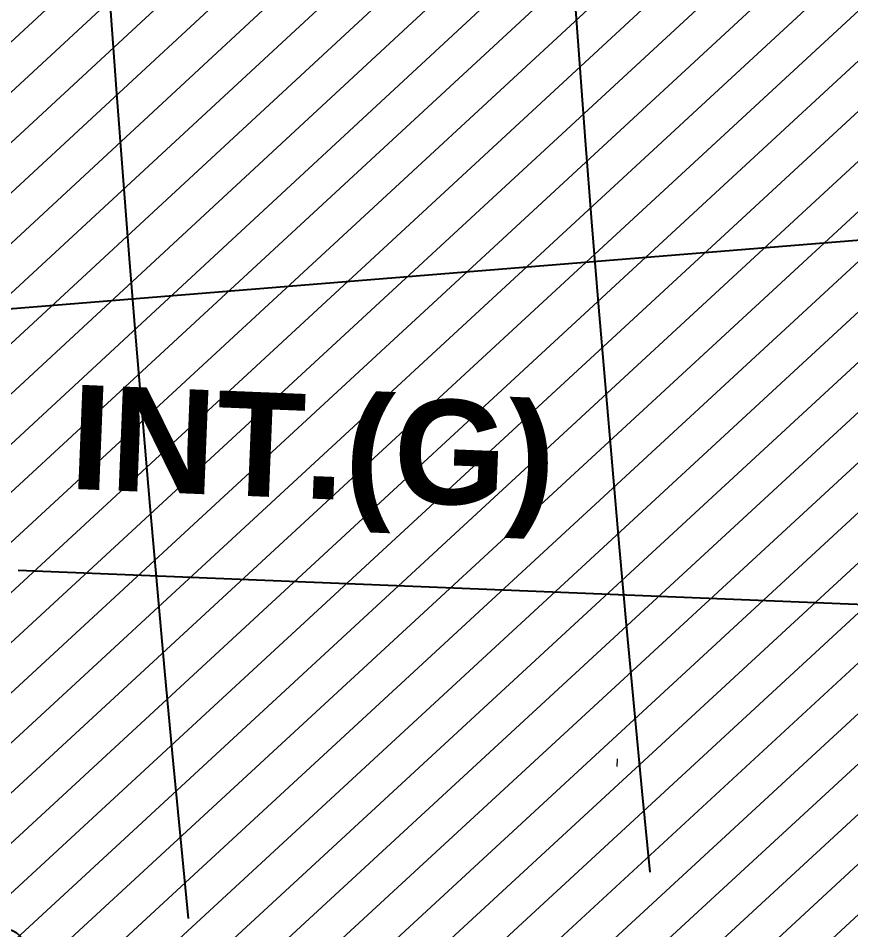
# Model space of a CAD drawing. Extents: x -678889171 to 586587, y -792238163 to 335485.
# Drawn here: x -678751703 to -678735730, y -792112432 to -792094952 of the extents above; entities that cross this region are included whole.
import ezdxf
from ezdxf.enums import TextEntityAlignment as Align

# ---------------------------------------------------------------- set-up
doc = ezdxf.new("R2010")
doc.units = 0
doc.header["$MEASUREMENT"] = 0
doc.layers.get('0').update_dxf_attribs({"color": 8})
for name, color, linetype in [('A-FLOR-PATT', 252, 'Continuous'), ('A-SITE-PATT', 252, 'Continuous'), ('A-WALL', 252, 'Continuous'), ('XR-Axis$0$A-GRID-LINE-OUT', 252, 'Continuous')]:
    doc.layers.add(name, color=color, linetype=linetype)
for name, color, linetype, lineweight in [('BASEMENT3 LAYOUT$0$A-ELEV-P1', 252, 'Continuous', 9), ('BASEMENT3 LAYOUT$0$HATCH13', 252, 'Continuous', 15), ('BASEMENT3 LAYOUT$0$TEXT6', 252, 'Continuous', 0)]:
    doc.layers.add(name, color=color, linetype=linetype, lineweight=lineweight)
doc.styles.add('BASEMENT3 LAYOUT$0$EN-SB', font='swissb.ttf')
doc.styles.add('Ground floor Towers$0$$Bas01-Rname$0$EN-SC', font='swissc.ttf')
doc.styles.add('Ground floor Towers$0$$Bas01-Rname$0$EN-SCL', font='swisscl.ttf')
doc.styles.add('Ground floor Towers$0$04-Ground Floor$0$V2-lower ground$0$LEVEL  FOR LICENSE LOWER GR$0$$LG- LEVEL$0$AR-SR', font='sarb.shx')
doc.styles.add('XR-Axis$0$MEDAD-E-TEXT', font='romans.shx', dxfattribs={"width": 0.8, "height": 1.8})

# ---------------------------------------------------------------- blocks, each defined once
blk = doc.blocks.new('A$C61C61320')
at = {"layer": 'BASEMENT3 LAYOUT$0$TEXT6'}
h = blk.add_hatch(dxfattribs=at)
h.set_pattern_fill('JIS_WOOD', color=256, scale=1000, style=0)
h.set_pattern_definition([(45, (-843775.3736575155, -469599.9160835323), (-499.9999991609842, 499.9999991609843), [])])
h.paths.add_polyline_path([(-48073.17453308101, -174366.9252005816), (-52827.70401773683, -137283.3745918828), (-21470.42890679266, -134427.2130430685), (-18376.25980977295, -161775.8762387046), (-18368.17453308101, -175467.8413407506), (-18518.17453308101, -176466.9552695606), (-18518.17453308101, -178386.9252005816), (-18368.17453308101, -183011.1167942794), (-18362.29752682254, -198446.5368052525), (-18168.17453308101, -202281.2411916029), (-18360.0892563893, -208926.9252005816), (-21225.79736915685, -208049.6763489796), (-45692.61271465314, -203035.1575495943), (-55544.17996463575, -201566.2036034855), (-64372.75623362488, -200382.3687026045), (-73244.07786642597, -199325.5838570178), (-82129.48166527948, -198394.9150768394), (-90383.39706973708, -197394.4851778569), (-93352.28011348587, -194591.9241360954), (-93352.28011348587, -177285.8004086108), (-93172.93907456682, -174906.1366184817), (-50378.17453308101, -174866.9252005816)])
at = {"layer": 'BASEMENT3 LAYOUT$0$A-ELEV-P1'}
blk.add_lwpolyline([(-27100.89785577555, -169865.313376781), (-27100.89785577543, -170011.2487290523)], dxfattribs=at)
at = {"layer": 'BASEMENT3 LAYOUT$0$HATCH13', "style": 'BASEMENT3 LAYOUT$0$EN-SB'}
blk.add_text('INT.(G)', height=2000, dxfattribs=at).set_placement((-37829.1445008408, -165118.0740291981))
blk = doc.blocks.new('2')
at = {"layer": 'BASEMENT3 LAYOUT$0$A-ELEV-P1'}
blk.add_lwpolyline([(90819.95844581781, 62332.04732785036), (90819.95844581793, 62186.11197557909)], dxfattribs=at)
at = {"layer": 'BASEMENT3 LAYOUT$0$HATCH13', "style": 'BASEMENT3 LAYOUT$0$EN-SB'}
blk.add_text('INT.(G)', height=2000, dxfattribs=at).set_placement((80091.71180075256, 67079.28667543325))
blk = doc.blocks.new('*U219')
blk.add_circle((0, 0), 4.2)
at = {"layer": 'XR-Axis$0$A-GRID-LINE-OUT'}
blk.add_line((-13.00204771489378, -2.277444888383788), (-4.137015182011655, -0.7246415553948412), dxfattribs=at)
at = {"style": 'XR-Axis$0$MEDAD-E-TEXT', "width": 0.8, "flags": 4}
for height, p in [(1.799999999999999, (-0.0692522248746208, 2.544295698152595)), (3.5, (-0.0692522248746208, -0.97607523254144))]:
    blk.add_attdef('00', text='', height=height, dxfattribs=at).set_placement(p, align=Align.MIDDLE_CENTER)
blk = doc.blocks.new('GR')
at = {"layer": 'A-FLOR-PATT'}
for p, q in [((38263.88568639616, 84371.27571807358), (113260, 93510)), ((113465, 80635), (49090.70326786811, 80635))]:
    blk.add_line(p, q, dxfattribs=at)
for radius in [649022.5456272444, 640922.5456272444, 632022.5456272444]:
    blk.add_arc((687279.656740699, 163488.6097753342), radius, 169.8809308091749, 188.016783999427, dxfattribs=at)
ref = blk.add_blockref('*U219', (49108.76545473252, 73342.99036875376), dxfattribs=dict(at, xscale=100, yscale=100, zscale=100, rotation=358.0365784250397))
ref.add_attrib('00', 'D15', dxfattribs={"layer": '0', "height": 352.9999999999999, "rotation": 358.0365784250482, "style": 'XR-Axis$0$MEDAD-E-TEXT', "width": 0.7999999999999999}).set_placement((49098.50012131641, 73245.6774187822), align=Align.MIDDLE_CENTER)
at = {"layer": 'A-FLOR-PATT', "style": 'Ground floor Towers$0$04-Ground Floor$0$V2-lower ground$0$LEVEL  FOR LICENSE LOWER GR$0$$LG- LEVEL$0$AR-SR', "flags": 12}
for tag, p in [('L', (30296.07288644527, 72859.53473235783)), ('P', (30237.50458115668, 72203.99769414036))]:
    blk.add_attdef(tag, text='', height=500, dxfattribs=at).set_placement(p, align=Align.RIGHT)
at = {"layer": 'A-FLOR-PATT'}
for tag, p, height, style in [('N', (85492.25876324323, 56633.4995742733), 250, 'Ground floor Towers$0$$Bas01-Rname$0$EN-SC'), ('N', (89389.48149106537, 56633.4995742733), 250, 'Ground floor Towers$0$$Bas01-Rname$0$EN-SC'), ('N', (94597.61363499537, 56633.4995742733), 250, 'Ground floor Towers$0$$Bas01-Rname$0$EN-SC'), ('AN', (85922.66280553787, 56313.08159666645), 200, 'Ground floor Towers$0$$Bas01-Rname$0$EN-SCL'), ('AN', (89819.88553336001, 56313.08159666645), 200, 'Ground floor Towers$0$$Bas01-Rname$0$EN-SCL'), ('AN', (95028.01767729002, 56313.08159666645), 200, 'Ground floor Towers$0$$Bas01-Rname$0$EN-SCL'), ('SN', (85299.47460008037, 56025.08594095582), 200, 'Ground floor Towers$0$$Bas01-Rname$0$EN-SCL'), ('F', (85927.04975899268, 56008.67972904726), 200, 'Ground floor Towers$0$$Bas01-Rname$0$EN-SCL'), ('SN', (89196.69732790251, 56025.08594095582), 200, 'Ground floor Towers$0$$Bas01-Rname$0$EN-SCL'), ('F', (89824.27248681482, 56008.67972904726), 200, 'Ground floor Towers$0$$Bas01-Rname$0$EN-SCL'), ('SN', (94404.82947183252, 56025.08594095582), 200, 'Ground floor Towers$0$$Bas01-Rname$0$EN-SCL'), ('F', (95032.40463074483, 56008.67972904726), 200, 'Ground floor Towers$0$$Bas01-Rname$0$EN-SCL')]:
    blk.add_attdef(tag, p, '', height=height, dxfattribs=dict(at, style=style))
at = {"layer": 'A-FLOR-PATT', "style": 'Ground floor Towers$0$$Bas01-Rname$0$EN-SCL', "width": 0.8}
for p in [(85305.16036184286, 56295.1433535593), (89202.383089665, 56295.1433535593), (94410.51523359501, 56295.1433535593)]:
    blk.add_attdef('FN', p, '', height=250, dxfattribs=at)

msp = doc.modelspace()

# ---------------------------------------------------------------- block references
at = {"layer": 'A-SITE-PATT', "rotation": 357.6731745000001}
for name, p in [('2', (-678833487.1858103, -792167746.3685482, -212772)), ('A$C61C61320', (-678706236.4347705, -791940527.995869, -212772))]:
    msp.add_blockref(name, p, dxfattribs=at)

# ---------------------------------------------------------------- next in the draw order: block references
at = {"layer": 'A-WALL', "rotation": 357.6731745000001}
msp.add_blockref('GR', (-678804025.0995113, -792184118.4910543, -212772), dxfattribs=at)

doc.saveas('drawing.dxf')
